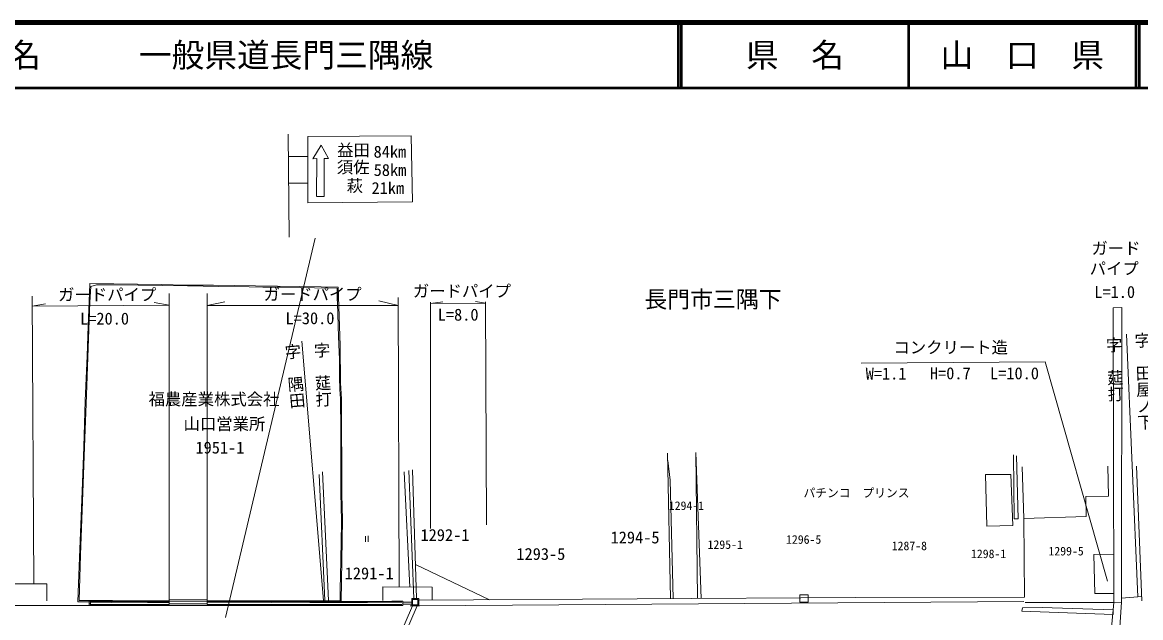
# Model space of a CAD drawing. Units: millimetres, scale not verified. Extents: x 40000 to 680000, y 20000 to 380000.
# Drawn here: x 197519 to 368471, y 288981 to 380000 of the extents above; entities that cross this region are included whole.
import ezdxf
from ezdxf.enums import TextEntityAlignment as Align

# ---------------------------------------------------------------- set-up
doc = ezdxf.new("R2010")
doc.units = ezdxf.units.MM
doc.header["$LTSCALE"] = 1000
for name, color, linetype, lineweight in [('M-BGD', 7, 'Continuous', 13), ('M-TTL', 2, 'Continuous', 140), ('M-TTL-LINE', 7, 'Continuous', 50), ('M-TTL-TXT', 7, 'Continuous', 13)]:
    doc.layers.add(name, color=color, linetype=linetype, lineweight=lineweight)
doc.styles.add('@ＭＳ ゴシック', font='')
doc.styles.add('ＭＳ ゴシック', font='')
doc.styles.get('@ＭＳ ゴシック').set_extended_font_data('@MS Gothic')
doc.styles.get('ＭＳ ゴシック').set_extended_font_data('MS Gothic')

msp = doc.modelspace()

# ---------------------------------------------------------------- linework, layer by layer
at = {"layer": 'M-BGD'}
for p, q in [((238171, 362929), (238316, 347150)), ((241144, 362552), (256934, 362671)), ((241173, 352384), (241144, 362552)), ((256934, 362671), (257143, 352563)), ((243210, 361227), (241921, 359154)), ((244340, 359194), (243210, 361227)), ((238203, 359472), (241153, 359498)), ((241921, 359154), (242531, 359164)), ((242531, 359164), (242493, 353425)), ((243675, 359183), (244340, 359194)), ((243675, 359183), (243675, 353399)), ((238240, 355391), (241165, 355404)), ((257143, 352563), (241173, 352384)), ((243675, 353399), (242493, 353399)), ((242304, 346994), (228566, 289021)), ((207591, 333525), (207772, 338643)), ((207772, 338643), (207842, 340072)), ((207842, 340072), (211508, 340004)), ((207981, 339612), (207846, 337215)), ((208834, 339877), (207981, 339612)), ((211472, 339856), (208834, 339877)), ((222776, 339695), (211472, 339856)), ((211508, 340004), (218734, 339910)), ((218734, 339910), (222461, 339839)), ((219965, 291733), (219965, 338523)), ((222461, 339839), (226748, 339802)), ((227534, 339634), (222776, 339695)), ((225762, 291717), (225762, 338523)), ((226748, 339802), (233159, 339691)), ((232168, 339561), (227534, 339634)), ((234293, 339529), (232168, 339561)), ((233159, 339691), (243199, 339560)), ((236950, 339491), (234293, 339529)), ((240023, 339443), (236950, 339491)), ((242164, 339427), (240023, 339443)), ((245650, 339378), (242164, 339427)), ((243199, 339560), (245811, 339521)), ((245649, 337965), (245650, 339378)), ((246098, 330604), (245811, 339521)), ((199024, 338110), (199258, 294116)), ((199032, 336620), (201068, 336977)), ((207846, 337215), (207542, 328824)), ((219965, 336773), (217666, 337143)), ((225762, 336692), (228491, 337277)), ((245730, 335649), (245649, 337965)), ((254966, 336692), (252012, 337444)), ((254962, 337922), (255113, 293666)), ((259923, 337194), (259904, 302609)), ((259923, 337027), (261781, 337250)), ((268345, 337087), (259923, 337027)), ((268345, 337087), (266815, 337324)), ((268479, 303166), (268345, 337265)), ((219965, 336773), (199032, 336620)), ((225762, 336692), (254966, 336692)), ((245817, 333422), (245730, 335649)), ((364268, 336358), (365582, 336380)), ((364393, 291321), (364268, 336358)), ((365582, 336380), (365564, 291326)), ((207426, 329001), (207591, 333525)), ((245898, 330697), (245817, 333422)), ((366292, 332346), (368052, 292148)), ((240230, 331253), (243567, 291609)), ((245992, 328485), (245898, 330697)), ((246170, 324876), (246098, 330604)), ((207129, 322118), (207426, 329001)), ((207542, 328824), (207319, 322994)), ((246022, 325673), (245992, 328485)), ((325730, 327912), (353866, 328094)), ((353866, 328094), (363385, 294570)), ((246040, 323907), (246022, 325673)), ((246313, 322412), (246170, 324876)), ((246173, 322448), (246040, 323907)), ((206891, 315107), (207129, 322118)), ((207319, 322994), (207070, 316416)), ((246166, 321704), (246173, 322448)), ((246182, 318408), (246166, 321704)), ((246349, 307809), (246313, 322412)), ((246191, 316164), (246182, 318408)), ((207070, 316416), (206783, 308112)), ((206647, 308318), (206891, 315107)), ((246196, 312982), (246191, 316164)), ((246228, 310606), (246196, 312982)), ((296151, 314113), (296619, 291882)), ((296536, 310003), (296174, 313032)), ((300470, 314235), (300710, 291908)), ((301309, 291912), (300470, 314235)), ((349051, 313856), (349151, 304087)), ((349769, 304107), (349470, 313717)), ((243386, 311267), (244323, 291610)), ((256759, 293663), (255905, 311267)), ((256600, 311473), (257341, 291884)), ((257772, 291883), (257138, 311563)), ((350352, 312022), (350634, 304140)), ((363537, 307556), (363478, 312159)), ((367857, 312137), (368672, 291569)), ((243758, 291609), (242888, 310848)), ((246207, 308207), (246228, 310606)), ((297009, 291884), (296536, 310003)), ((344768, 310846), (348649, 310856)), ((344944, 302987), (344768, 310846)), ((348649, 310856), (348924, 303091)), ((206306, 299438), (206647, 308318)), ((206783, 308112), (206431, 298593)), ((246275, 305732), (246207, 308207)), ((246484, 304003), (246349, 307809)), ((360078, 307482), (363537, 307556)), ((360122, 304458), (360078, 307482)), ((246314, 304058), (246275, 305732)), ((350634, 304140), (360122, 304458)), ((246249, 291441), (246484, 304003)), ((246265, 301145), (246310, 302902)), ((246310, 302902), (246314, 304058)), ((348924, 303091), (344944, 302987)), ((349151, 304087), (349769, 304107)), ((350705, 292100), (350634, 304140)), ((246196, 297421), (246265, 301145)), ((249971, 301448), (249978, 300576)), ((250367, 301494), (250374, 300583)), ((206108, 294199), (206306, 299438)), ((206431, 298593), (206206, 291618)), ((364372, 298679), (361332, 298639)), ((361332, 298639), (361471, 292658)), ((246165, 295660), (246196, 297421)), ((257604, 297110), (268917, 291703)), ((191257, 294163), (201280, 294140)), ((201280, 294140), (201258, 291560)), ((205986, 291417), (206108, 294199)), ((246120, 293078), (246165, 295660)), ((246078, 291608), (246120, 293078)), ((252629, 291620), (252602, 293671)), ((252602, 293671), (260178, 293657)), ((260178, 293657), (260178, 291646)), ((316387, 292449), (316387, 291362)), ((317623, 292449), (316387, 292449)), ((317623, 291362), (317623, 292449)), ((361471, 292658), (364389, 292658)), ((187662, 290845), (207744, 290845)), ((207741, 291394), (205986, 291417)), ((206206, 291618), (207922, 291610)), ((207744, 290845), (207740, 291611)), ((207919, 291393), (207741, 291394)), ((207935, 291067), (207743, 291067)), ((210552, 290844), (207744, 290845)), ((207922, 291610), (211309, 291577)), ((207928, 290977), (215086, 290977)), ((207940, 291453), (207931, 290845)), ((207939, 291331), (211093, 291315)), ((207940, 291453), (207941, 291641)), ((208566, 291449), (207940, 291453)), ((211269, 291442), (208566, 291449)), ((219712, 290859), (210552, 290844)), ((211093, 291315), (214268, 291323)), ((215263, 291435), (211269, 291442)), ((211309, 291577), (219968, 291556)), ((214268, 291323), (216625, 291319)), ((215086, 290977), (219976, 290968)), ((217445, 291428), (215263, 291435)), ((216625, 291319), (218842, 291311)), ((219969, 291439), (217445, 291428)), ((218842, 291311), (219971, 291318)), ((234317, 290855), (219712, 290859)), ((219976, 290968), (219965, 291733)), ((219965, 291733), (225762, 291717)), ((225761, 291522), (219968, 291507)), ((219975, 291071), (225759, 291067)), ((225762, 291717), (225758, 290979)), ((225758, 290979), (230413, 290982)), ((225760, 291342), (231546, 291331)), ((225761, 291567), (233022, 291565)), ((233578, 291467), (225761, 291463)), ((230413, 290982), (244932, 290968)), ((231546, 291331), (235613, 291310)), ((233022, 291565), (246078, 291608)), ((236674, 291457), (233578, 291467)), ((240128, 290848), (234317, 290855)), ((235613, 291310), (237769, 291325)), ((240806, 291443), (236674, 291457)), ((237769, 291325), (241477, 291308)), ((242852, 290858), (240128, 290848)), ((246825, 291441), (240806, 291443)), ((241477, 291308), (243350, 291298)), ((247713, 290843), (242852, 290858)), ((243350, 291298), (245650, 291306)), ((244932, 290968), (250666, 290975)), ((245650, 291306), (247687, 291310)), ((246078, 291608), (246249, 291441)), ((254027, 291436), (246825, 291441)), ((247687, 291310), (250267, 291306)), ((251140, 290831), (247713, 290843)), ((250267, 291306), (253534, 291328)), ((250666, 290975), (255511, 290968)), ((255677, 290838), (251140, 290831)), ((252610, 280357), (257158, 290784)), ((257881, 290786), (253324, 280359)), ((253534, 291328), (255513, 291333)), ((255681, 291489), (254026, 291497)), ((255681, 291489), (255677, 290838)), ((257034, 291027), (255678, 291043)), ((257036, 291368), (255680, 291370)), ((256827, 290783), (258213, 290787)), ((257033, 290820), (257038, 291887)), ((258117, 290815), (257033, 290820)), ((257038, 291887), (258123, 291882)), ((257149, 290940), (257154, 291772)), ((257974, 290935), (257149, 290940)), ((257154, 291772), (257978, 291768)), ((257978, 291768), (257974, 290935)), ((258123, 291882), (258117, 290815)), ((258122, 291633), (324860, 292064)), ((258213, 290787), (350613, 291467)), ((316387, 291362), (317623, 291362)), ((324860, 292064), (350705, 292100)), ((350840, 291271), (364393, 291321)), ((363475, 281706), (364393, 291321)), ((365564, 291326), (364393, 291321)), ((364911, 282510), (365564, 291326)), ((365564, 291955), (368649, 292194)), ((350333, 289977), (350426, 290456)), ((364276, 289472), (350333, 289977)), ((350426, 290456), (353403, 290509)), ((353403, 290509), (364249, 290176)), ((364249, 290176), (364276, 289472))]:
    msp.add_line(p, q, dxfattribs=at)
at = {"layer": 'M-TTL'}
msp.add_line((680000, 380000), (40000, 380000), dxfattribs=at)
at = {"layer": 'M-TTL-LINE'}
for p, q in [((297750, 380000), (297750, 370000)), ((298250, 380000), (298250, 370000)), ((333000, 380000), (333000, 370000)), ((367750, 380000), (367750, 370000)), ((368250, 380000), (368250, 370000)), ((40000, 370000), (680000, 370000))]:
    msp.add_line(p, q, dxfattribs=at)

# ---------------------------------------------------------------- texts
at = {"layer": 'M-BGD', "style": 'ＭＳ ゴシック'}
for s, height, p in [('益田', 1833, (245644, 358994)), ('84km', 1833, (251212, 358757)), ('須佐', 1833, (245590, 356385)), ('58km', 1833, (251225, 355962)), ('萩', 1833, (247105, 353534)), ('21km', 1833, (250891, 353200)), ('ガード', 1833, (360952, 343995)), ('パイプ', 1833, (360685, 340888)), ('ガードパイプ', 1833, (202983, 336901)), ('ガードパイプ', 1833, (234389, 336957)), ('ガードパイプ', 1833, (257214, 337450)), ('長門市三隅下', 2566, (292595, 335606)), ('L=1.0', 1833, (361387, 337313)), ('L=20.0', 1833, (206340, 333243)), ('L=30.0', 1833, (237746, 333299)), ('L=8.0', 1833, (261022, 333842)), ('コンクリート造', 1833, (330686, 328840)), ('W=1.1', 1833, (326438, 324842)), ('H=0.7', 1833, (336260, 324876)), ('L=10.0', 1833, (345448, 324876)), ('パチンコ\u3000プリンス', 1320, (316930, 306991)), ('1294-1', 1320, (296342, 305044)), ('1292-1', 1833, (258385, 300148)), ('1294-5', 1833, (287441, 299780)), ('1296-5', 1320, (314265, 299878)), ('1293-5', 1833, (273041, 297252)), ('1295-1', 1320, (302269, 299093)), ('1287-8', 1320, (330422, 298900)), ('1298-1', 1320, (342538, 297686)), ('1299-5', 1320, (354382, 298096)), ('1291-1', 1833, (246793, 294291))]:
    msp.add_text(s, height=height, dxfattribs=at).set_placement(p, align=Align.BOTTOM_LEFT)
at = {"layer": 'M-BGD'}
for s, rotation, style, p in [('字\u3000莚打', 271.864, '@ＭＳ ゴシック', (362889, 331887)), ('字\u3000田屋ノ下', 271.902, '@ＭＳ ゴシック', (367243, 332584)), ('字\u3000隅田', 274.937, '@ＭＳ ゴシック', (237292, 330786)), ('字\u3000莚打', 271.864, '@ＭＳ ゴシック', (241795, 331083)), ('福農産業株式会社', 0.007, 'ＭＳ ゴシック', (216817, 320912)), ('山口営業所', 0.007, 'ＭＳ ゴシック', (222158, 317138)), ('1951-1', 0.007, 'ＭＳ ゴシック', (223978, 313522))]:
    msp.add_text(s, height=1833, rotation=rotation, dxfattribs=dict(at, style=style)).set_placement(p, align=Align.BOTTOM_LEFT)
at = {"layer": 'M-TTL-TXT', "style": 'ＭＳ ゴシック'}
msp.add_text('路 線 名      一般県道長門三隅線', height=3666, dxfattribs=at).set_placement((180380, 375000), align=Align.MIDDLE_LEFT)
for s, p in [('県\u3000名', (315625, 375000)), ('山\u3000口\u3000県', (350375, 375000))]:
    msp.add_text(s, height=3666, dxfattribs=at).set_placement(p, align=Align.MIDDLE_CENTER)

doc.saveas('drawing.dxf')
